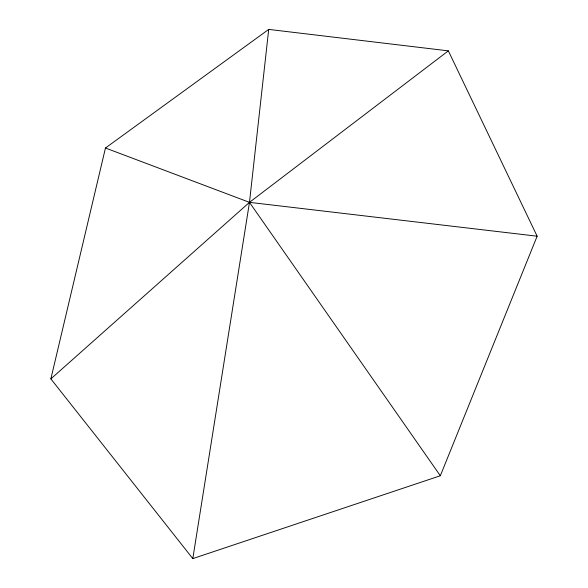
<?xml version="1.0" encoding="UTF-8"?>
<svg xmlns="http://www.w3.org/2000/svg" width="588" height="588" viewBox="0 0 588 588"><rect width="100%" height="100%" fill="white"/><g stroke="black" fill="none" stroke-linecap="round" stroke-linejoin="round"><path stroke-width="0.88" d="M192.805 558.6L249.481 202.353L268.709 29.4L448.343 50.855L537.138 236.207L440.331 475.758L192.805 558.6L50.862 378.885L105.465 148.007L268.709 29.4M50.862 378.885L249.481 202.353L448.343 50.855M105.465 148.007L249.481 202.353L537.138 236.207M249.481 202.353L440.331 475.758"/></g></svg>
